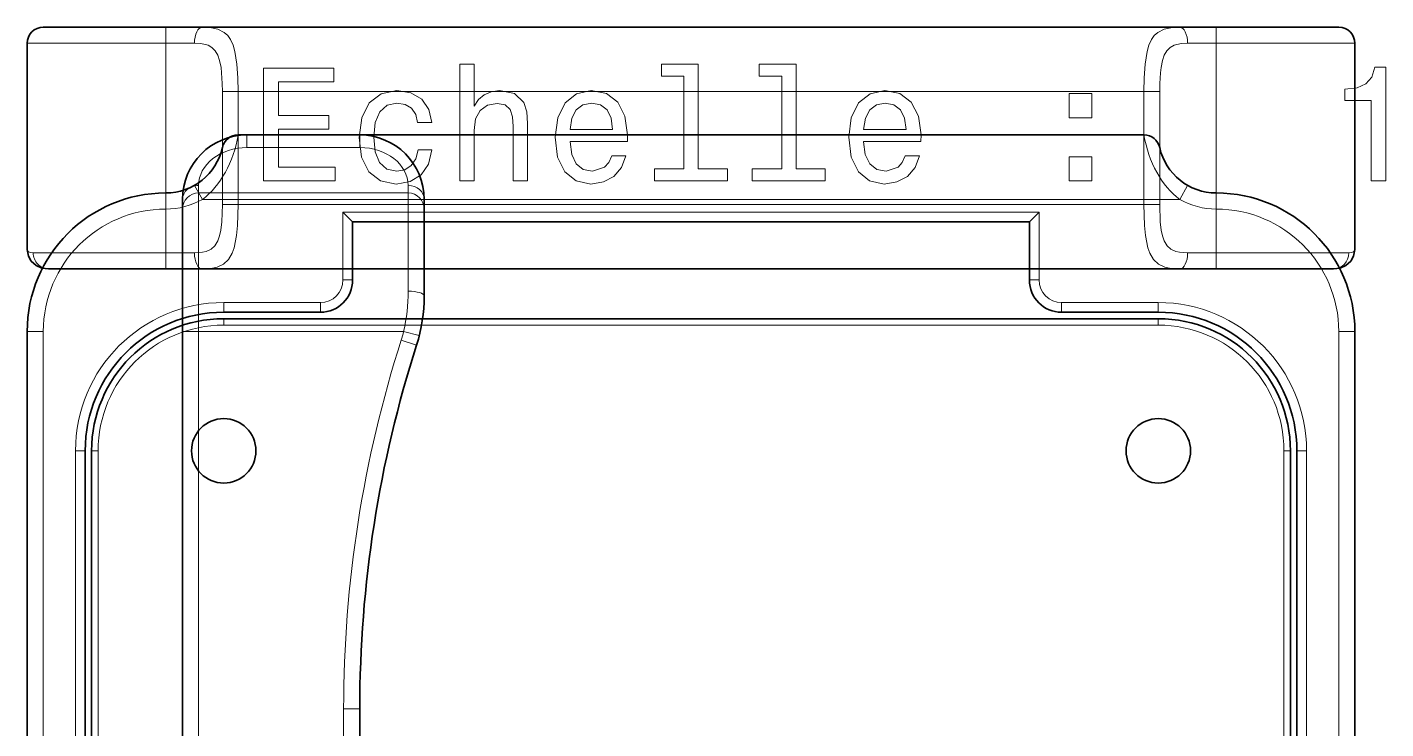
# Model space of a CAD drawing. Extents: x 487 to 800, y 314 to 605.
# Drawn here: x 573.62 to 615.78, y 426.38 to 448.14 of the extents above; entities that cross this region are included whole.
import ezdxf

# ---------------------------------------------------------------- set-up
doc = ezdxf.new("R2010")
doc.units = 0

msp = doc.modelspace()

# ---------------------------------------------------------------- linework, layer by layer
at = {"color": 7, "lineweight": 35, "ltscale": 0.095}
for p, q in [((577.917, 448.143), (574.117, 448.143)), ((614.317, 448.143), (610.517, 448.143)), ((578.438, 442.5), (578.438, 438.7))]:
    msp.add_line(p, q, dxfattribs=at)
at = {"color": 7, "lineweight": 35, "ltscale": 0.028395}
for p, q in [((579.053, 448.143), (577.917, 448.143)), ((610.517, 448.143), (609.381, 448.143)), ((577.917, 440.643), (579.053, 440.643)), ((609.381, 440.643), (610.517, 440.643))]:
    msp.add_line(p, q, dxfattribs=at)
at = {"color": 7, "lineweight": 13, "ltscale": 0.0125}
for p, q in [((577.917, 447.643), (577.917, 448.143)), ((610.517, 447.643), (610.517, 448.143)), ((578.806, 443.235), (579.053, 442.8)), ((609.628, 443.235), (609.381, 442.8)), ((577.917, 443), (577.917, 442.5)), ((610.517, 443), (610.517, 442.5)), ((577.917, 441.143), (577.917, 440.643)), ((610.517, 441.143), (610.517, 440.643)), ((573.617, 438.7), (574.117, 438.7)), ((578.938, 438.7), (578.438, 438.7)), ((614.817, 438.7), (614.317, 438.7)), ((585.224, 438.434), (585.7, 438.282)), ((583.438, 427), (583.938, 427))]:
    msp.add_line(p, q, dxfattribs=at)
at = {"color": 7, "lineweight": 35}
for p, q in [((579.053, 448.143), (609.381, 448.143)), ((580.162, 444.8), (608.272, 444.8)), ((583.717, 442.1), (604.717, 442.1)), ((579.053, 440.643), (609.381, 440.643)), ((608.717, 439.1), (579.717, 439.1)), ((573.617, 438.7), (573.617, 402.3)), ((578.438, 438.7), (578.438, 402.3)), ((614.817, 438.7), (614.817, 402.3)), ((575.417, 435), (575.417, 406)), ((575.617, 435), (575.617, 406)), ((612.817, 406), (612.817, 435)), ((613.017, 435), (613.017, 406))]:
    msp.add_line(p, q, dxfattribs=at)
at = {"color": 7, "lineweight": 35, "ltscale": 0.159048}
for p, q in [((573.617, 447.643), (573.617, 441.281)), ((614.817, 447.643), (614.817, 441.281))]:
    msp.add_line(p, q, dxfattribs=at)
at = {"color": 7, "lineweight": 13, "ltscale": 0.1075}
for p, q in [((573.617, 447.643), (577.917, 447.643)), ((614.817, 447.643), (610.517, 447.643)), ((578.938, 438.7), (578.938, 443))]:
    msp.add_line(p, q, dxfattribs=at)
at = {"color": 7, "lineweight": 13, "ltscale": 0.1625}
for p, q in [((577.917, 447.643), (577.917, 441.143)), ((610.517, 447.643), (610.517, 441.143)), ((578.938, 443), (585.438, 443))]:
    msp.add_line(p, q, dxfattribs=at)
at = {"color": 7, "lineweight": 13, "ltscale": 0.022223}
for p, q in [((577.917, 447.643), (578.806, 447.643)), ((610.517, 447.643), (609.628, 447.643)), ((578.806, 441.143), (577.917, 441.143)), ((609.628, 441.143), (610.517, 441.143))]:
    msp.add_line(p, q, dxfattribs=at)
at = {"color": 7, "lineweight": 13, "ltscale": 0.0875}
for p, q in [((579.674, 446.143), (579.674, 442.643)), ((580.162, 446.143), (580.162, 442.643)), ((608.272, 446.143), (608.272, 442.643)), ((608.76, 446.143), (608.76, 442.643)), ((580.438, 444.409), (583.938, 444.409))]:
    msp.add_line(p, q, dxfattribs=at)
at = {"color": 7, "lineweight": 13, "ltscale": 0.012201}
for p, q in [((579.674, 446.143), (580.162, 446.143)), ((608.76, 446.143), (608.272, 446.143)), ((579.674, 442.643), (580.162, 442.643)), ((608.76, 442.643), (608.272, 442.643))]:
    msp.add_line(p, q, dxfattribs=at)
at = {"color": 7, "lineweight": 13}
for p, q in [((580.162, 446.143), (608.272, 446.143)), ((579.053, 442.8), (609.381, 442.8)), ((580.162, 442.643), (608.272, 442.643)), ((583.417, 442.4), (605.017, 442.4)), ((608.717, 438.9), (579.717, 438.9)), ((574.117, 438.7), (574.117, 402.3)), ((578.938, 438.7), (578.938, 402.3)), ((614.317, 438.7), (614.317, 402.3)), ((575.117, 435), (575.117, 406)), ((575.817, 435), (575.817, 406)), ((612.617, 406), (612.617, 435)), ((613.317, 435), (613.317, 406))]:
    msp.add_line(p, q, dxfattribs=at)
at = {"color": 7, "lineweight": 35, "ltscale": 0.0875}
msp.add_line((580.438, 444.8), (583.938, 444.8), dxfattribs=at)
at = {"color": 7, "lineweight": 13, "ltscale": 0.009782}
for p, q in [((580.438, 444.409), (580.438, 444.8)), ((583.938, 444.409), (583.938, 444.8))]:
    msp.add_line(p, q, dxfattribs=at)
at = {"color": 7, "lineweight": 13, "ltscale": 0.005869}
for p, q in [((578.938, 443), (578.938, 443.235)), ((585.438, 443.235), (585.438, 443))]:
    msp.add_line(p, q, dxfattribs=at)
at = {"color": 7, "lineweight": 35, "ltscale": 0.0075}
for p, q in [((578.438, 442.8), (578.438, 442.5)), ((585.938, 442.5), (585.938, 442.8))]:
    msp.add_line(p, q, dxfattribs=at)
at = {"color": 7, "lineweight": 13, "ltscale": 0.076205}
msp.add_line((585.438, 443), (585.438, 439.952), dxfattribs=at)
at = {"color": 7, "lineweight": 13, "ltscale": 0.0525}
for p, q in [((583.417, 442.4), (583.417, 440.3)), ((605.017, 442.4), (605.017, 440.3))]:
    msp.add_line(p, q, dxfattribs=at)
at = {"color": 7, "lineweight": 35, "ltscale": 0.010606}
msp.add_line((583.717, 442.1), (583.417, 442.4), dxfattribs=at)
at = {"color": 7, "lineweight": 35, "ltscale": 0.067344}
msp.add_line((585.938, 439.806), (585.938, 442.5), dxfattribs=at)
at = {"color": 7, "lineweight": 35, "ltscale": 0.010607}
msp.add_line((604.717, 442.1), (605.017, 442.4), dxfattribs=at)
at = {"color": 7, "lineweight": 35, "ltscale": 0.045}
for p, q in [((583.717, 442.1), (583.717, 440.3)), ((604.717, 442.1), (604.717, 440.3))]:
    msp.add_line(p, q, dxfattribs=at)
at = {"color": 7, "lineweight": 13, "ltscale": 0.102843}
for p, q in [((577.917, 441.143), (573.803, 441.143)), ((610.517, 441.143), (614.631, 441.143))]:
    msp.add_line(p, q, dxfattribs=at)
at = {"color": 7, "lineweight": 13, "ltscale": 0.000441108}
for p, q in [((574.264, 440.644), (574.282, 440.643)), ((614.17, 440.644), (614.152, 440.643))]:
    msp.add_line(p, q, dxfattribs=at)
at = {"color": 7, "lineweight": 35, "ltscale": 0.090884}
for p, q in [((574.282, 440.643), (577.917, 440.643)), ((610.517, 440.643), (614.152, 440.643))]:
    msp.add_line(p, q, dxfattribs=at)
at = {"color": 7, "lineweight": 13, "ltscale": 0.001288}
for p, q in [((576.273, 440.644), (576.324, 440.643)), ((612.161, 440.644), (612.11, 440.643))]:
    msp.add_line(p, q, dxfattribs=at)
at = {"color": 7, "lineweight": 13, "ltscale": 0.0075}
for p, q in [((583.417, 440.3), (583.717, 440.3)), ((579.717, 439.6), (579.717, 439.3)), ((582.717, 439.6), (582.717, 439.3)), ((605.717, 439.6), (605.717, 439.3)), ((608.717, 439.6), (608.717, 439.3)), ((575.117, 435), (575.417, 435)), ((613.317, 435), (613.017, 435))]:
    msp.add_line(p, q, dxfattribs=at)
at = {"color": 7, "lineweight": 13, "ltscale": 0.007501}
msp.add_line((605.017, 440.3), (604.717, 440.3), dxfattribs=at)
at = {"color": 7, "lineweight": 13, "ltscale": 0.075}
for p, q in [((579.717, 439.6), (582.717, 439.6)), ((605.717, 439.6), (608.717, 439.6))]:
    msp.add_line(p, q, dxfattribs=at)
at = {"color": 7, "lineweight": 35, "ltscale": 0.075}
for p, q in [((579.717, 439.3), (582.717, 439.3)), ((605.717, 439.3), (608.717, 439.3))]:
    msp.add_line(p, q, dxfattribs=at)
at = {"color": 7, "lineweight": 13, "ltscale": 0.005}
for p, q in [((579.717, 438.9), (579.717, 439.1)), ((608.717, 438.9), (608.717, 439.1)), ((575.817, 435), (575.617, 435)), ((612.617, 435), (612.817, 435))]:
    msp.add_line(p, q, dxfattribs=at)
at = {"color": 7, "lineweight": 13, "ltscale": 0.159047}
msp.add_line((578.938, 438.7), (585.3, 438.7), dxfattribs=at)
at = {"color": 7, "lineweight": 13, "ltscale": 0.012501}
msp.add_line((585.784, 438.577), (585.3, 438.7), dxfattribs=at)
at = {"color": 7, "lineweight": 13, "ltscale": 0.325}
msp.add_line((583.438, 414), (583.438, 427), dxfattribs=at)
at = {"color": 7, "lineweight": 35, "ltscale": 0.325}
msp.add_line((583.938, 414), (583.938, 427), dxfattribs=at)
at = {"color": 7, "lineweight": 13}
for points in [[(579.053, 448.143), (579.281, 448.133), (579.538, 448.082), (579.733, 447.983), (579.842, 447.882), (579.93, 447.756), (580.007, 447.584), (580.063, 447.389), (580.125, 446.997), (580.154, 446.576), (580.162, 446.143)], [(609.381, 448.143), (609.153, 448.133), (608.896, 448.082), (608.701, 447.983), (608.592, 447.882), (608.504, 447.756), (608.427, 447.584), (608.371, 447.389), (608.309, 446.997), (608.28, 446.576), (608.272, 446.143)], [(578.806, 447.643), (579.008, 447.633), (579.229, 447.582), (579.352, 447.513), (579.452, 447.413), (579.531, 447.278), (579.587, 447.114), (579.632, 446.889), (579.651, 446.728), (579.67, 446.393), (579.674, 446.143)], [(609.628, 447.643), (609.425, 447.633), (609.205, 447.582), (609.082, 447.513), (608.982, 447.413), (608.903, 447.278), (608.847, 447.114), (608.802, 446.889), (608.783, 446.728), (608.764, 446.393), (608.76, 446.143)], [(579.674, 442.643), (579.654, 442.1), (579.624, 441.843), (579.586, 441.667), (579.532, 441.511), (579.444, 441.364), (579.325, 441.255), (579.175, 441.186), (579.061, 441.16), (578.806, 441.143)], [(580.162, 442.643), (580.142, 441.993), (580.112, 441.678), (580.037, 441.297), (579.979, 441.13), (579.866, 440.934), (579.712, 440.789), (579.517, 440.698), (579.373, 440.665), (579.053, 440.643)], [(608.272, 442.643), (608.292, 441.993), (608.322, 441.678), (608.396, 441.297), (608.455, 441.13), (608.568, 440.934), (608.722, 440.789), (608.917, 440.698), (609.061, 440.665), (609.381, 440.643)], [(608.76, 442.643), (608.78, 442.1), (608.81, 441.843), (608.848, 441.667), (608.902, 441.511), (608.99, 441.364), (609.109, 441.255), (609.259, 441.186), (609.372, 441.16), (609.628, 441.143)], [(573.617, 441.281), (573.628, 441.22), (573.663, 441.177), (573.722, 441.151), (573.803, 441.143)], [(614.817, 441.281), (614.805, 441.22), (614.771, 441.177), (614.712, 441.151), (614.631, 441.143)]]:
    msp.add_lwpolyline(points, dxfattribs=at)
for points in [[(587.041, 443.374), (587.485, 443.374), (587.485, 444.937), (587.531, 445.295), (587.677, 445.557), (587.904, 445.719), (588.206, 445.779), (588.449, 445.729), (588.6, 445.593), (588.675, 445.366), (588.701, 445.063), (588.701, 443.374), (589.144, 443.374), (589.144, 445.154), (589.124, 445.512), (589.034, 445.81), (588.736, 446.082), (588.272, 446.178), (588.02, 446.142), (587.803, 446.047), (587.621, 445.895), (587.485, 445.688), (587.485, 446.995), (587.041, 446.995)], [(593.996, 446.621), (593.996, 443.747), (593.083, 443.747), (593.083, 443.374), (595.348, 443.374), (595.348, 443.747), (594.44, 443.747), (594.44, 446.995), (593.3, 446.995), (593.3, 446.621)], [(597.032, 446.621), (597.032, 443.747), (596.119, 443.747), (596.119, 443.374), (598.384, 443.374), (598.384, 443.747), (597.476, 443.747), (597.476, 446.995), (596.336, 446.995), (596.336, 446.621)], [(580.954, 443.374), (583.173, 443.374), (583.173, 443.797), (581.418, 443.797), (581.418, 444.982), (582.982, 444.982), (582.982, 445.401), (581.418, 445.401), (581.418, 446.45), (583.133, 446.45), (583.133, 446.874), (580.954, 446.874)], [(615.319, 443.374), (615.778, 443.374), (615.778, 446.899), (615.435, 446.899), (615.344, 446.591), (615.162, 446.384), (614.885, 446.263), (614.502, 446.223), (614.502, 445.865), (615.319, 445.865)], [(585.73, 445.184), (586.169, 445.184), (586.078, 445.588), (585.861, 445.905), (585.523, 446.102), (585.085, 446.178), (584.601, 446.077), (584.232, 445.794), (584, 445.335), (583.92, 444.72), (583.995, 444.11), (584.222, 443.656), (584.58, 443.374), (585.07, 443.278), (585.503, 443.353), (585.841, 443.565), (586.073, 443.898), (586.174, 444.342), (585.75, 444.342), (585.675, 444.06), (585.534, 443.848), (585.332, 443.717), (585.085, 443.676), (584.777, 443.742), (584.555, 443.944), (584.419, 444.271), (584.374, 444.735), (584.419, 445.189), (584.56, 445.517), (584.787, 445.719), (585.085, 445.789), (585.347, 445.744), (585.544, 445.628), (585.675, 445.436)], [(590.466, 444.599), (592.241, 444.599), (592.246, 444.806), (592.165, 445.386), (591.943, 445.82), (591.59, 446.082), (591.121, 446.178), (590.663, 446.077), (590.31, 445.794), (590.083, 445.335), (590.002, 444.73), (590.078, 444.11), (590.304, 443.656), (590.652, 443.374), (591.106, 443.278), (591.5, 443.343), (591.822, 443.515), (592.06, 443.787), (592.196, 444.15), (591.757, 444.15), (591.666, 443.949), (591.535, 443.797), (591.162, 443.676), (590.874, 443.732), (590.657, 443.908), (590.516, 444.196), (590.466, 444.584)], [(599.574, 444.599), (601.349, 444.599), (601.354, 444.806), (601.273, 445.386), (601.052, 445.82), (600.699, 446.082), (600.229, 446.178), (599.771, 446.077), (599.418, 445.794), (599.191, 445.335), (599.11, 444.73), (599.186, 444.11), (599.413, 443.656), (599.76, 443.374), (600.214, 443.278), (600.608, 443.343), (600.931, 443.515), (601.168, 443.787), (601.304, 444.15), (600.865, 444.15), (600.774, 443.949), (600.643, 443.797), (600.27, 443.676), (599.982, 443.732), (599.766, 443.908), (599.624, 444.196), (599.574, 444.584)], [(605.954, 445.33), (606.65, 445.33), (606.65, 446.082), (605.954, 446.082)], [(590.466, 444.972), (590.521, 445.32), (590.657, 445.578), (590.864, 445.734), (591.137, 445.789), (591.404, 445.734), (591.611, 445.578), (591.737, 445.32), (591.782, 444.972)], [(599.574, 444.972), (599.629, 445.32), (599.766, 445.578), (599.972, 445.734), (600.245, 445.789), (600.512, 445.734), (600.719, 445.578), (600.845, 445.32), (600.89, 444.972)], [(605.954, 443.374), (606.65, 443.374), (606.65, 444.125), (605.954, 444.125)]]:
    msp.add_lwpolyline(points, close=True, dxfattribs=at)
at = {"color": 7, "lineweight": 35}
for points in [[(574.282, 440.643), (574.077, 440.669), (573.893, 440.752), (573.746, 440.889), (573.66, 441.042), (573.618, 441.245), (573.617, 441.281)], [(574.282, 440.643), (574.077, 440.669), (573.893, 440.752), (573.746, 440.889), (573.66, 441.042), (573.618, 441.245), (573.617, 441.281)], [(614.152, 440.643), (614.357, 440.669), (614.541, 440.752), (614.688, 440.889), (614.774, 441.042), (614.816, 441.245), (614.817, 441.281)], [(614.152, 440.643), (614.357, 440.669), (614.541, 440.752), (614.688, 440.889), (614.774, 441.042), (614.816, 441.245), (614.817, 441.281)]]:
    msp.add_lwpolyline(points, dxfattribs=at)
for centre in [(579.717, 435), (608.717, 435)]:
    msp.add_circle(centre, 1, dxfattribs=at)
for centre, radius, start, end in [((574.117, 447.643), 0.5, 90, 180), ((614.317, 447.643), 0.5, 0, 90), ((580.438, 442.8), 2, 90, 180), ((580.162, 444.3), 0.5, 90, 167.4441), ((583.938, 442.8), 2, 0, 90), ((608.272, 444.3), 0.5, 12.5559, 90), ((577.917, 444.8), 1.8, 270, 347.4441), ((610.517, 444.8), 1.8, 192.5559, 270), ((577.917, 438.7), 4.3, 90, 180), ((610.517, 438.7), 4.3, 0, 90), ((582.717, 440.3), 1, 270, 360), ((605.717, 440.3), 1, 180, 270), ((580.938, 439.806), 5, 342.2472, 360), ((579.717, 435), 4.3, 90, 180), ((579.717, 435), 4.1, 90, 180), ((608.717, 435), 4.3, 0, 90), ((608.717, 435), 4.1, 0, 90), ((620.938, 427), 37, 162.2472, 180)]:
    msp.add_arc(centre, radius, start, end, dxfattribs=at)
at = {"color": 7, "lineweight": 13}
for centre, radius, start, end in [((577.917, 444.8), 2.3, 270, 299.5918), ((578.938, 442.5), 0.5, 90, 180), ((585.438, 442.5), 0.5, 0, 90), ((610.517, 444.8), 2.3, 240.4082, 270), ((577.917, 438.7), 3.8, 90, 180), ((610.517, 438.7), 3.8, 0, 90), ((582.717, 440.3), 0.7, 270, 0), ((605.717, 440.3), 0.7, 180, 270), ((579.71, 439.95), 5.728, 347.3956, 0.0186), ((579.717, 435), 4.6, 90, 180), ((608.717, 435), 4.6, 360, 90), ((579.717, 435), 3.9, 90, 180), ((608.717, 435), 3.9, 0, 90), ((580.938, 439.806), 4.5, 342.2472, 345.7689), ((620.938, 427), 37.5, 162.2472, 180)]:
    msp.add_arc(centre, radius, start, end, dxfattribs=at)
for centre, major_axis, ratio, start_param, end_param in [((579.053, 447.643), (0, -0.5), 0.493818, 3.141593, 4.712389), ((609.381, 447.643), (0, -0.5), 0.493818, 1.570796, 3.141593), ((577.917, 445.467), (0, -3.067), 0.75002, 0.516373, 1.351489), ((610.517, 445.467), (0, -3.067), 0.75002, 4.931696, 5.766812), ((580.438, 443.235), (1.5, 0), 0.782607, 1.570795, 3.141593), ((583.938, 443.235), (1.5, 0), 0.782608, 6.283182, 7.853976), ((578.938, 442.8), (0.5, 0), 0.869565, 1.570796, 3.141593), ((585.438, 442.8), (0.5, 0), 0.869565, 6.283185, 7.853981), ((574.282, 441.143), (0, 0.5), 0.956687, 1.570796, 3.141593), ((579.053, 441.143), (0, -0.5), 0.493818, 4.712389, 6.283185), ((609.381, 441.143), (0, -0.5), 0.493818, 0, 1.570796), ((614.152, 441.143), (0, 0.5), 0.956687, 3.141593, 4.712389), ((585.438, 439.806), (-0.5, 0), 0.291118, 3.141593, 4.712389)]:
    msp.add_ellipse(centre, major_axis=major_axis, ratio=ratio, start_param=start_param, end_param=end_param, dxfattribs=at)

doc.saveas('drawing.dxf')
